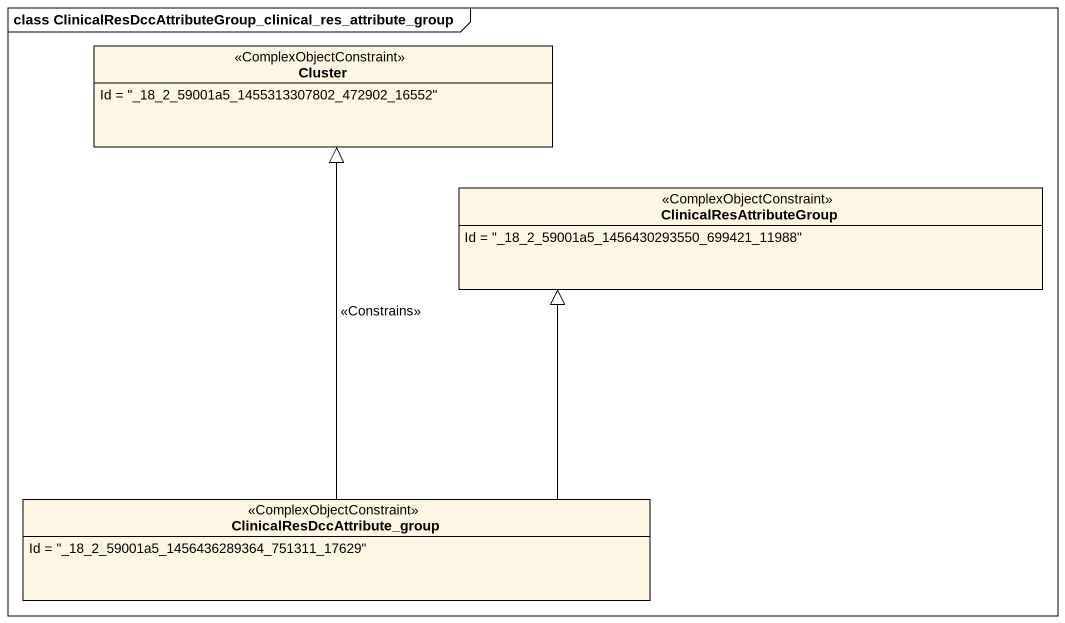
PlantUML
@startuml
mainframe class ClinicalResDccAttributeGroup_clinical_res_attribute_group
hide circle
hide empty members
class Cluster <<ComplexObjectConstraint>> {
  Id = "_18_2_59001a5_1455313307802_472902_16552"
}
class ClinicalResAttributeGroup <<ComplexObjectConstraint>> {
  Id = "_18_2_59001a5_1456430293550_699421_11988"
}
class "ClinicalResDccAttribute_group" as ClinicalResDccAttribute <<ComplexObjectConstraint>> {
  Id = "_18_2_59001a5_1456436289364_751311_17629"
}
ClinicalResDccAttribute -up-|> Cluster : <<Constrains>>
ClinicalResDccAttribute -up-|> ClinicalResAttributeGroup
@enduml
